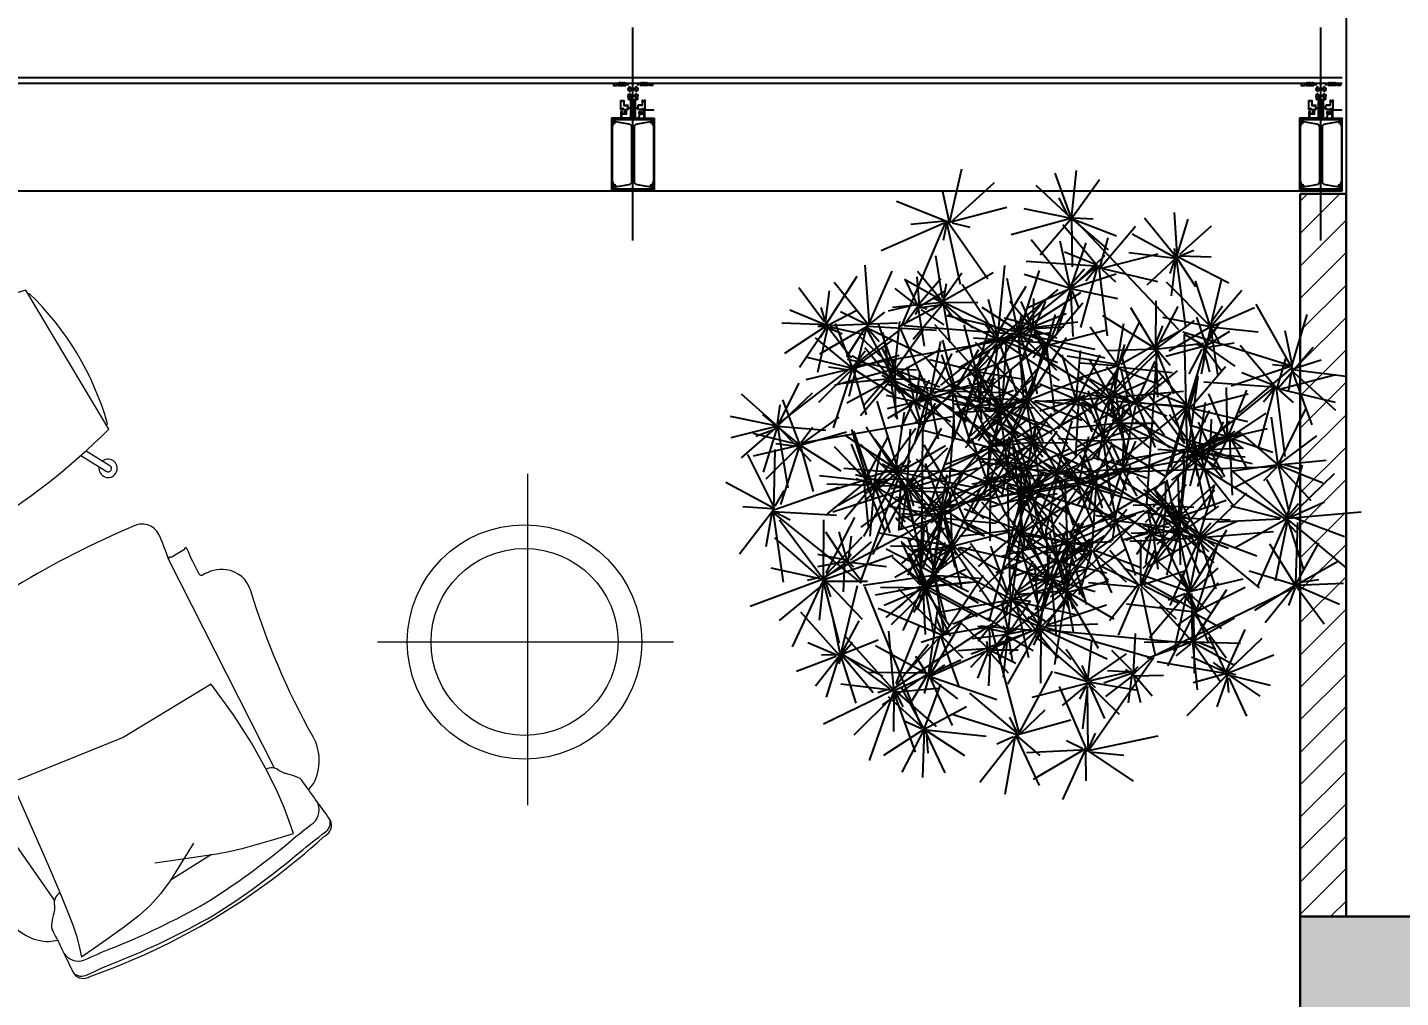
# Model space of a CAD drawing. Header units: metres. Extents: x -6536.4 to -6472.4, y -4878.1 to -4801.3.
# Drawn here: x -6494.467 to -6491.473, y -4822.619 to -4820.503 of the extents above; entities that cross this region are included whole.
import ezdxf

# ---------------------------------------------------------------- set-up
doc = ezdxf.new("R2010")
doc.units = ezdxf.units.M
doc.linetypes.add('ACAD_ISO03W100', pattern=[30, 12, -18])
doc.linetypes.add('CACHE2', pattern=[4.7625, 3.175, -1.5875])
doc.layers.get('DefPoints').update_dxf_attribs({"lineweight": 5, "true_color": 0x7a7a7a})
for name, color, linetype, lineweight in [('$0$A-Murs', 7, 'Continuous', 30), ('A-Murs', 7, 'Continuous', 30), ('A-MURS RIDEAUUX', 150, 'Continuous', 25), ('COTATION', 7, 'Continuous', 13), ('COTE', 1, 'Continuous', 18), ('MEUBLE', 103, 'Continuous', 9), ('MUR', 7, 'Continuous', 35)]:
    doc.layers.add(name, color=color, linetype=linetype, lineweight=lineweight)
doc.styles.add('AUDIT_D_110913140258-15', font='verdana.ttf')
doc.dimstyles.new('ABDOU  1-100', dxfattribs={"dimtxt": 0.3, "dimasz": 0.1, "dimexe": 1.8, "dimexo": 0, "dimgap": 0.05, "dimtad": 1, "dimdec": 0, "dimlfac": 100, "dimrnd": 0.01, "dimzin": 9, "dimdsep": 46, "dimtxsty": 'AUDIT_D_110913140258-15', "dimblk": 'ARCHTICK', "dimcen": 1.5, "dimse1": 1, "dimse2": 1, "dimclrd": 256, "dimclre": 256, "dimclrt": 256, "dimadec": 0, "dimazin": 0, "dimtfac": 10, "dimtdec": 0, "dimtix": 1, "dimtmove": 2, "dimatfit": 3, "dimldrblk": 'ARCHTICK', "dimfxl": 0.2, "dimtolj": 1, "dimlwd": -1, "dimarcsym": 0})
pattern_1 = [(45, (-9.6793684, 18.2487164), (-0.00088388348, 0.00088388348), []), (135, (-9.6793684, 18.2487164), (-0.00265165043, 0.00088388348), [0.003125, -0.001875])]

# ---------------------------------------------------------------- blocks, each defined once
blk = doc.blocks.new('A$C6B611F1D')
at = {"layer": 'COTE', "color": 0, "linetype": 'ByBlock', "lineweight": -2}
for p, q in [((-2.2, 0.6), (-2.2, -1.2)), ((1.5, 0.8), (-2, 0.8)), ((1.6, -1.2), (1.6, 0.6)), ((-2, -1.4), (1.5, -1.4))]:
    blk.add_line(p, q, dxfattribs=at)
for centre, start, end in [((-2, 0.6), 90, 180), ((1.5, 0.6), 0, 90), ((-2, -1.2), 180, 270), ((1.5, -1.2), 270, 0)]:
    blk.add_arc(centre, 0.15, start, end, dxfattribs=at)
blk = doc.blocks.new('*U130')
at = {"color": 0, "linetype": 'ByBlock'}
blk.add_lwpolyline([(0.0445, 0), (-0.0445, 0), (-0.0445, -0.0025, 0.366443), (-0.0424, -0.0049), (-0.009, -0.0105, -0.366443), (-0.0024, -0.0183), (-0.0024, -0.1341, -0.366443), (-0.009, -0.1419), (-0.0424, -0.1475, 0.366443), (-0.0445, -0.1499), (-0.0445, -0.1524), (0.0445, -0.1524), (0.0445, -0.1499, 0.366443), (0.0424, -0.1475), (0.009, -0.1419, -0.366443), (0.0024, -0.1341), (0.0024, -0.0183, -0.366443), (0.009, -0.0105), (0.0424, -0.0049, 0.366443), (0.0445, -0.0025)], format="xyb", close=True, dxfattribs=at)
blk = doc.blocks.new('profil111')
at = {"linetype": 'ByBlock', "lineweight": -2}
h = blk.add_hatch(dxfattribs=at)
h.set_pattern_fill('ANSI38', color=0, scale=0.01, style=0)
h.set_pattern_definition(pattern_1)
h.paths.add_polyline_path([(-0.0303, -0.2358), (-0.0324, -0.2296), (-0.0203, -0.2296), (-0.0175, -0.2358)])
h.paths.add_polyline_path([(-0.0154, -0.2358), (-0.0175, -0.2358), (-0.0203, -0.2296), (-0.0154, -0.2296)])
h.paths.add_polyline_path([(-0.0303, -0.2358), (-0.0326, -0.2358), (-0.0326, -0.2296), (-0.0324, -0.2296)])
h = blk.add_hatch(dxfattribs=at)
h.set_pattern_fill('ANSI38', color=0, scale=0.01, style=0)
h.set_pattern_definition(pattern_1)
h.paths.add_polyline_path([(0.0303, -0.2358), (0.0324, -0.2296), (0.0203, -0.2296), (0.0175, -0.2358)])
h.paths.add_polyline_path([(0.0154, -0.2358), (0.0175, -0.2358), (0.0203, -0.2296), (0.0154, -0.2296)])
h.paths.add_polyline_path([(0.0303, -0.2358), (0.0326, -0.2358), (0.0326, -0.2296), (0.0324, -0.2296)])
at = {"color": 0, "linetype": 'CACHE2', "lineweight": -2}
blk.add_line((0, 0.1089), (0, -0.3559), dxfattribs=at)
at = {"color": 0, "linetype": 'ByBlock', "lineweight": -2}
for p, q in [((-0.0457, 0), (0.0457, 0)), ((-0.0467, -0.1577), (-0.0467, -0.001)), ((-0.0447, -0.004), (-0.0447, -0.1427)), ((-0.0447, -0.004), (-0.0447, -0.0105)), ((-0.0447, -0.0105), (-0.0375, -0.0105)), ((-0.0427, -0.018), (-0.0447, -0.018)), ((0.0437, -0.003), (-0.0436, -0.003)), ((-0.0427, -0.012), (-0.0427, -0.018)), ((-0.0375, -0.012), (-0.0427, -0.012)), ((-0.0375, -0.0105), (-0.0375, -0.012)), ((0.0374, -0.0105), (0.0446, -0.0105)), ((0.0374, -0.012), (0.0374, -0.0105)), ((0.0426, -0.012), (0.0374, -0.012)), ((0.0426, -0.018), (0.0426, -0.012)), ((0.0446, -0.018), (0.0426, -0.018)), ((0.0446, -0.1427), (0.0446, -0.004)), ((0.0446, -0.0105), (0.0446, -0.004)), ((0.0466, -0.001), (0.0466, -0.1575)), ((-0.0447, -0.1427), (-0.0427, -0.1427)), ((-0.0427, -0.1427), (-0.0427, -0.1487)), ((-0.0427, -0.1487), (-0.0375, -0.1487)), ((-0.0375, -0.1487), (-0.0375, -0.1502)), ((0.0374, -0.1502), (0.0374, -0.1487)), ((0.0374, -0.1487), (0.0426, -0.1487)), ((0.0426, -0.1487), (0.0426, -0.1427)), ((0.0426, -0.1427), (0.0446, -0.1427)), ((-0.0052, -0.1577), (-0.0467, -0.1577)), ((-0.0375, -0.1502), (-0.0447, -0.1502)), ((-0.0447, -0.1502), (-0.0447, -0.1552)), ((-0.0445, -0.1554), (0.0444, -0.1554)), ((-0.0265, -0.1774), (-0.0265, -0.1961)), ((-0.0263, -0.1772), (-0.0242, -0.1772)), ((-0.026, -0.1579), (-0.026, -0.1725)), ((-0.0258, -0.1727), (-0.0227, -0.1727)), ((-0.0245, -0.1579), (-0.0245, -0.1665)), ((-0.0245, -0.171), (-0.0245, -0.1684)), ((-0.0142, -0.1667), (-0.0243, -0.1667)), ((-0.0243, -0.1682), (-0.0157, -0.1682)), ((-0.0243, -0.1712), (-0.0227, -0.1712)), ((-0.024, -0.1774), (-0.024, -0.1792)), ((-0.0219, -0.1794), (-0.0238, -0.1794)), ((-0.0225, -0.1714), (-0.0225, -0.1725)), ((-0.0217, -0.1774), (-0.0217, -0.1792)), ((-0.0215, -0.1772), (-0.0112, -0.1772)), ((-0.0175, -0.1725), (-0.0175, -0.1714)), ((-0.0173, -0.1712), (-0.0157, -0.1712)), ((-0.0142, -0.1727), (-0.0173, -0.1727)), ((-0.0155, -0.171), (-0.0155, -0.1684)), ((-0.014, -0.1669), (-0.014, -0.1725)), ((-0.011, -0.1774), (-0.011, -0.1865)), ((-0.005, -0.1579), (-0.005, -0.1935)), ((-0.0026, -0.1579), (-0.0026, -0.1585)), ((-0.0026, -0.1585), (-0.0023, -0.1585)), ((-0.0026, -0.1593), (-0.0026, -0.1601)), ((-0.0023, -0.1593), (-0.0026, -0.1593)), ((-0.0026, -0.1601), (-0.0023, -0.1601)), ((-0.0026, -0.1609), (-0.0026, -0.1617)), ((-0.0023, -0.1609), (-0.0026, -0.1609)), ((-0.0026, -0.1617), (-0.0023, -0.1617)), ((-0.0026, -0.1625), (-0.0026, -0.1633)), ((-0.0023, -0.1625), (-0.0026, -0.1625)), ((-0.0026, -0.1633), (-0.0023, -0.1633)), ((-0.0026, -0.1641), (-0.0026, -0.1649)), ((-0.0023, -0.1641), (-0.0026, -0.1641)), ((-0.0026, -0.1649), (-0.0023, -0.1649)), ((-0.0026, -0.1657), (-0.0026, -0.1665)), ((-0.0023, -0.1657), (-0.0026, -0.1657)), ((-0.0026, -0.1665), (-0.0023, -0.1665)), ((-0.0026, -0.1673), (-0.0026, -0.1681)), ((-0.0023, -0.1673), (-0.0026, -0.1673)), ((-0.0026, -0.1681), (-0.0023, -0.1681)), ((-0.0023, -0.1689), (-0.0026, -0.1689)), ((-0.0026, -0.1689), (-0.0026, -0.1697)), ((-0.0026, -0.1697), (-0.0023, -0.1697)), ((-0.0023, -0.1705), (-0.0026, -0.1705)), ((-0.0026, -0.1705), (-0.0026, -0.1713)), ((-0.0026, -0.1713), (-0.0023, -0.1713)), ((-0.0023, -0.1721), (-0.0026, -0.1721)), ((-0.0026, -0.1721), (-0.0026, -0.1729)), ((-0.0026, -0.1729), (-0.0023, -0.1729)), ((-0.0023, -0.1737), (-0.0026, -0.1737)), ((-0.0026, -0.1737), (-0.0026, -0.174)), ((-0.0026, -0.1761), (-0.0026, -0.1755)), ((-0.0026, -0.1761), (-0.0023, -0.1761)), ((-0.0026, -0.1777), (-0.0026, -0.1769)), ((-0.0026, -0.1769), (-0.0023, -0.1769)), ((-0.0023, -0.1777), (-0.0026, -0.1777)), ((-0.0026, -0.1793), (-0.0026, -0.1785)), ((-0.0026, -0.1785), (-0.0023, -0.1785)), ((-0.0026, -0.1793), (-0.0023, -0.1793)), ((0.0024, -0.1577), (-0.0024, -0.1577)), ((-0.0024, -0.1742), (0.0019, -0.1742)), ((-0.0024, -0.1753), (0.0024, -0.1753)), ((-0.0021, -0.1587), (-0.0021, -0.1591)), ((-0.0021, -0.1603), (-0.0021, -0.1607)), ((-0.0021, -0.1619), (-0.0021, -0.1623)), ((-0.0021, -0.1635), (-0.0021, -0.1639)), ((-0.0021, -0.1651), (-0.0021, -0.1655)), ((-0.0021, -0.1667), (-0.0021, -0.1671)), ((-0.0021, -0.1683), (-0.0021, -0.1687)), ((-0.0021, -0.1699), (-0.0021, -0.1703)), ((-0.0021, -0.1715), (-0.0021, -0.1719)), ((-0.0021, -0.1731), (-0.0021, -0.1735)), ((-0.0021, -0.1767), (-0.0021, -0.1763)), ((-0.0021, -0.1783), (-0.0021, -0.1779)), ((-0.0021, -0.1799), (-0.0021, -0.1795)), ((0.0021, -0.1595), (0.0021, -0.1591)), ((0.0021, -0.1611), (0.0021, -0.1607)), ((0.0021, -0.1627), (0.0021, -0.1623)), ((0.0021, -0.1643), (0.0021, -0.1639)), ((0.0021, -0.1659), (0.0021, -0.1655)), ((0.0021, -0.1675), (0.0021, -0.1671)), ((0.0021, -0.1691), (0.0021, -0.1687)), ((0.0021, -0.1707), (0.0021, -0.1703)), ((0.0021, -0.1723), (0.0021, -0.1719)), ((0.0021, -0.174), (0.0021, -0.1735)), ((0.0021, -0.1771), (0.0021, -0.1767)), ((0.0021, -0.1787), (0.0021, -0.1783)), ((0.0023, -0.1589), (0.0026, -0.1589)), ((0.0026, -0.1597), (0.0023, -0.1597)), ((0.0023, -0.1605), (0.0026, -0.1605)), ((0.0026, -0.1613), (0.0023, -0.1613)), ((0.0023, -0.1621), (0.0026, -0.1621)), ((0.0026, -0.1629), (0.0023, -0.1629)), ((0.0023, -0.1637), (0.0026, -0.1637)), ((0.0026, -0.1645), (0.0023, -0.1645)), ((0.0023, -0.1653), (0.0026, -0.1653)), ((0.0026, -0.1661), (0.0023, -0.1661)), ((0.0023, -0.1669), (0.0026, -0.1669)), ((0.0026, -0.1677), (0.0023, -0.1677)), ((0.0023, -0.1685), (0.0026, -0.1685)), ((0.0026, -0.1693), (0.0023, -0.1693)), ((0.0023, -0.1701), (0.0026, -0.1701)), ((0.0026, -0.1709), (0.0023, -0.1709)), ((0.0023, -0.1717), (0.0026, -0.1717)), ((0.0026, -0.1725), (0.0023, -0.1725)), ((0.0023, -0.1733), (0.0026, -0.1733)), ((0.0026, -0.1765), (0.0023, -0.1765)), ((0.0026, -0.1773), (0.0023, -0.1773)), ((0.0023, -0.1781), (0.0026, -0.1781)), ((0.0026, -0.1789), (0.0023, -0.1789)), ((0.0026, -0.1589), (0.0026, -0.1579)), ((0.0026, -0.1605), (0.0026, -0.1597)), ((0.0026, -0.1621), (0.0026, -0.1613)), ((0.0026, -0.1637), (0.0026, -0.1629)), ((0.0026, -0.1653), (0.0026, -0.1645)), ((0.0026, -0.1669), (0.0026, -0.1661)), ((0.0026, -0.1685), (0.0026, -0.1677)), ((0.0026, -0.1701), (0.0026, -0.1693)), ((0.0026, -0.1717), (0.0026, -0.1709)), ((0.0026, -0.1733), (0.0026, -0.1725)), ((0.0026, -0.1765), (0.0026, -0.1755)), ((0.0026, -0.1781), (0.0026, -0.1773)), ((0.0026, -0.1797), (0.0026, -0.1789)), ((0.005, -0.1935), (0.005, -0.1579)), ((0.005, -0.1579), (0.005, -0.1935)), ((0.0052, -0.1577), (0.0109, -0.1577)), ((0.0052, -0.1577), (0.0464, -0.1577)), ((0.011, -0.1774), (0.011, -0.1865)), ((0.0149, -0.1664), (0.0111, -0.1578)), ((0.0215, -0.1772), (0.0112, -0.1772)), ((0.0138, -0.1669), (0.0138, -0.1727)), ((0.014, -0.1667), (0.0147, -0.1667)), ((0.014, -0.1669), (0.014, -0.1725)), ((0.0243, -0.1667), (0.0142, -0.1667)), ((0.0142, -0.1727), (0.0173, -0.1727)), ((0.0155, -0.171), (0.0155, -0.1684)), ((0.0243, -0.1682), (0.0157, -0.1682)), ((0.0173, -0.1712), (0.0157, -0.1712)), ((0.0175, -0.1725), (0.0175, -0.1714)), ((0.02, -0.1767), (0.02, -0.1755)), ((0.0451, -0.1753), (0.0202, -0.1753)), ((0.0217, -0.1774), (0.0217, -0.1792)), ((0.0219, -0.1794), (0.0238, -0.1794)), ((0.0225, -0.1714), (0.0225, -0.1725)), ((0.0243, -0.1712), (0.0227, -0.1712)), ((0.0227, -0.1727), (0.0258, -0.1727)), ((0.024, -0.1774), (0.024, -0.1792)), ((0.0263, -0.1772), (0.0242, -0.1772)), ((0.0245, -0.1577), (0.0245, -0.1665)), ((0.0245, -0.171), (0.0245, -0.1684)), ((0.026, -0.1577), (0.026, -0.1725)), ((0.0265, -0.1774), (0.0265, -0.1961)), ((0.0446, -0.1502), (0.0374, -0.1502)), ((0.0446, -0.1552), (0.0446, -0.1502)), ((-0.0263, -0.1963), (-0.0242, -0.1963)), ((-0.024, -0.1961), (-0.024, -0.1943)), ((-0.0219, -0.1941), (-0.0238, -0.1941)), ((-0.0217, -0.1943), (-0.0217, -0.1963)), ((-0.0215, -0.1965), (-0.0202, -0.1965)), ((-0.02, -0.1869), (-0.02, -0.186)), ((-0.02, -0.1963), (-0.02, -0.1869)), ((-0.0198, -0.1857), (-0.011, -0.1857)), ((-0.0198, -0.1867), (-0.0112, -0.1867)), ((-0.0107, -0.2039), (-0.0107, -0.2062)), ((-0.0107, -0.2085), (-0.0107, -0.2062)), ((-0.0093, -0.203), (-0.0105, -0.2036)), ((-0.0093, -0.2093), (-0.0105, -0.2088)), ((-0.01, -0.2011), (-0.01, -0.1999)), ((-0.0083, -0.2014), (-0.0097, -0.2014)), ((0.0124, -0.1798), (-0.0095, -0.1798)), ((-0.009, -0.2034), (-0.009, -0.2032)), ((-0.009, -0.209), (-0.009, -0.2091)), ((-0.0083, -0.2037), (-0.0087, -0.2037)), ((-0.0083, -0.2087), (-0.0087, -0.2087)), ((-0.008, -0.2034), (-0.008, -0.2017)), ((-0.008, -0.209), (-0.008, -0.2108)), ((-0.0055, -0.2049), (-0.0055, -0.2006)), ((-0.0055, -0.2075), (-0.0055, -0.21)), ((-0.0052, -0.2052), (0.0021, -0.2058)), ((-0.0052, -0.2072), (0.0021, -0.2066)), ((-0.0048, -0.1937), (-0.0028, -0.1937)), ((-0.0026, -0.1809), (-0.0026, -0.1801)), ((-0.0026, -0.1801), (-0.0023, -0.1801)), ((-0.0023, -0.1809), (-0.0026, -0.1809)), ((-0.0026, -0.1825), (-0.0026, -0.1817)), ((-0.0026, -0.1817), (-0.0023, -0.1817)), ((-0.0026, -0.1825), (-0.0023, -0.1825)), ((-0.0026, -0.1841), (-0.0026, -0.1833)), ((-0.0026, -0.1833), (-0.0023, -0.1833)), ((-0.0023, -0.1841), (-0.0026, -0.1841)), ((-0.0026, -0.1857), (-0.0026, -0.1849)), ((-0.0026, -0.1849), (-0.0023, -0.1849)), ((-0.0026, -0.1857), (-0.0023, -0.1857)), ((-0.0026, -0.1873), (-0.0026, -0.1865)), ((-0.0026, -0.1865), (-0.0023, -0.1865)), ((-0.0023, -0.1873), (-0.0026, -0.1873)), ((-0.0026, -0.1889), (-0.0026, -0.1881)), ((-0.0026, -0.1881), (-0.0023, -0.1881)), ((-0.0026, -0.1889), (-0.0023, -0.1889)), ((-0.0026, -0.1905), (-0.0026, -0.1897)), ((-0.0026, -0.1897), (-0.0023, -0.1897)), ((-0.0023, -0.1905), (-0.0026, -0.1905)), ((-0.0026, -0.1921), (-0.0026, -0.1913)), ((-0.0026, -0.1913), (-0.0023, -0.1913)), ((-0.0026, -0.1921), (-0.0023, -0.1921)), ((-0.0026, -0.1935), (-0.0026, -0.1929)), ((-0.0026, -0.1929), (-0.0023, -0.1929)), ((-0.0021, -0.1815), (-0.0021, -0.1811)), ((-0.0021, -0.1831), (-0.0021, -0.1827)), ((-0.0021, -0.1847), (-0.0021, -0.1843)), ((-0.0021, -0.1863), (-0.0021, -0.1859)), ((-0.0021, -0.1879), (-0.0021, -0.1875)), ((-0.0021, -0.1895), (-0.0021, -0.1891)), ((-0.0021, -0.1911), (-0.0021, -0.1907)), ((-0.0021, -0.1927), (-0.0021, -0.1923)), ((0.0052, -0.2052), (-0.0021, -0.2058)), ((0.0052, -0.2072), (-0.0021, -0.2066)), ((0.0021, -0.1803), (0.0021, -0.1799)), ((0.0021, -0.1819), (0.0021, -0.1815)), ((0.0021, -0.1835), (0.0021, -0.1831)), ((0.0021, -0.1851), (0.0021, -0.1847)), ((0.0021, -0.1867), (0.0021, -0.1863)), ((0.0021, -0.1883), (0.0021, -0.1879)), ((0.0021, -0.1899), (0.0021, -0.1895)), ((0.0021, -0.1915), (0.0021, -0.1911)), ((0.0021, -0.1931), (0.0021, -0.1927)), ((0.0026, -0.1797), (0.0023, -0.1797)), ((0.0026, -0.1805), (0.0023, -0.1805)), ((0.0023, -0.1813), (0.0026, -0.1813)), ((0.0026, -0.1821), (0.0023, -0.1821)), ((0.0026, -0.1829), (0.0023, -0.1829)), ((0.0026, -0.1837), (0.0023, -0.1837)), ((0.0023, -0.1845), (0.0026, -0.1845)), ((0.0026, -0.1853), (0.0023, -0.1853)), ((0.0026, -0.1861), (0.0023, -0.1861)), ((0.0026, -0.1869), (0.0023, -0.1869)), ((0.0023, -0.1877), (0.0026, -0.1877)), ((0.0026, -0.1885), (0.0023, -0.1885)), ((0.0026, -0.1893), (0.0023, -0.1893)), ((0.0026, -0.1901), (0.0023, -0.1901)), ((0.0023, -0.1909), (0.0026, -0.1909)), ((0.0026, -0.1917), (0.0023, -0.1917)), ((0.0026, -0.1925), (0.0023, -0.1925)), ((0.0026, -0.1933), (0.0023, -0.1933)), ((0.0026, -0.1813), (0.0026, -0.1805)), ((0.0026, -0.1829), (0.0026, -0.1821)), ((0.0026, -0.1845), (0.0026, -0.1837)), ((0.0026, -0.1861), (0.0026, -0.1853)), ((0.0026, -0.1877), (0.0026, -0.1869)), ((0.0026, -0.1893), (0.0026, -0.1885)), ((0.0026, -0.1909), (0.0026, -0.1901)), ((0.0026, -0.1925), (0.0026, -0.1917)), ((0.0026, -0.1935), (0.0026, -0.1933)), ((0.0028, -0.1937), (0.0048, -0.1937)), ((0.0055, -0.2049), (0.0055, -0.2006)), ((0.0055, -0.2049), (0.0055, -0.2006)), ((0.0055, -0.2075), (0.0055, -0.21)), ((0.0055, -0.2075), (0.0055, -0.21)), ((0.008, -0.2034), (0.008, -0.2017)), ((0.008, -0.2034), (0.008, -0.2017)), ((0.008, -0.209), (0.008, -0.2108)), ((0.008, -0.209), (0.008, -0.2108)), ((0.0083, -0.2014), (0.0097, -0.2014)), ((0.0083, -0.2014), (0.0097, -0.2014)), ((0.0083, -0.2037), (0.0087, -0.2037)), ((0.0083, -0.2037), (0.0087, -0.2037)), ((0.0083, -0.2087), (0.0087, -0.2087)), ((0.0083, -0.2087), (0.0087, -0.2087)), ((0.009, -0.2034), (0.009, -0.2032)), ((0.009, -0.2034), (0.009, -0.2032)), ((0.009, -0.209), (0.009, -0.2091)), ((0.009, -0.209), (0.009, -0.2091)), ((0.0093, -0.203), (0.0105, -0.2036)), ((0.0093, -0.203), (0.0105, -0.2036)), ((0.0093, -0.2093), (0.0105, -0.2088)), ((0.0093, -0.2093), (0.0105, -0.2088)), ((0.01, -0.2011), (0.01, -0.1999)), ((0.01, -0.2011), (0.01, -0.1999)), ((0.0107, -0.2039), (0.0107, -0.2062)), ((0.0107, -0.2039), (0.0107, -0.2062)), ((0.0107, -0.2085), (0.0107, -0.2062)), ((0.0107, -0.2085), (0.0107, -0.2062)), ((0.0198, -0.1857), (0.011, -0.1857)), ((0.0198, -0.1867), (0.0112, -0.1867)), ((0.02, -0.1869), (0.02, -0.186)), ((0.02, -0.1963), (0.02, -0.1869)), ((0.0215, -0.1965), (0.0202, -0.1965)), ((0.0217, -0.1943), (0.0217, -0.1963)), ((0.0219, -0.1941), (0.0238, -0.1941)), ((0.024, -0.1961), (0.024, -0.1943)), ((0.0263, -0.1963), (0.0242, -0.1963)), ((-0.0326, -0.2296), (-0.0326, -0.2359)), ((-0.0326, -0.2296), (-0.0154, -0.2296)), ((-0.0154, -0.2359), (-0.0154, -0.2296)), ((-0.0109, -0.2359), (-0.0109, -0.2294)), ((-0.0107, -0.2189), (-0.0107, -0.2213)), ((-0.0107, -0.2236), (-0.0107, -0.2213)), ((-0.0093, -0.2181), (-0.0105, -0.2187)), ((-0.0093, -0.2244), (-0.0105, -0.2239)), ((-0.009, -0.2185), (-0.009, -0.2183)), ((-0.009, -0.2241), (-0.009, -0.2242)), ((-0.0083, -0.2188), (-0.0087, -0.2188)), ((-0.0083, -0.2238), (-0.0087, -0.2238)), ((-0.008, -0.2185), (-0.008, -0.2168)), ((-0.008, -0.2241), (-0.008, -0.2259)), ((-0.0078, -0.211), (-0.0065, -0.211)), ((-0.0078, -0.2261), (-0.0065, -0.2261)), ((-0.0077, -0.2165), (-0.0065, -0.2165)), ((-0.0055, -0.22), (-0.0055, -0.2175)), ((-0.0055, -0.22), (-0.0055, -0.2175)), ((-0.0055, -0.2225), (-0.0055, -0.2251)), ((-0.0052, -0.2203), (0.0021, -0.2209)), ((-0.0052, -0.2222), (0.0021, -0.2217)), ((0.0052, -0.2203), (-0.0021, -0.2209)), ((0.0052, -0.2222), (-0.0021, -0.2217)), ((0.0055, -0.22), (0.0055, -0.2175)), ((0.0055, -0.22), (0.0055, -0.2175)), ((0.0055, -0.22), (0.0055, -0.2175)), ((0.0055, -0.22), (0.0055, -0.2175)), ((0.0055, -0.2225), (0.0055, -0.2251)), ((0.0055, -0.2225), (0.0055, -0.2251)), ((0.0078, -0.211), (0.0065, -0.211)), ((0.0078, -0.211), (0.0065, -0.211)), ((0.0077, -0.2165), (0.0065, -0.2165)), ((0.0077, -0.2165), (0.0065, -0.2165)), ((0.0077, -0.2261), (0.0065, -0.2261)), ((0.0078, -0.2261), (0.0065, -0.2261)), ((0.008, -0.2185), (0.008, -0.2168)), ((0.008, -0.2185), (0.008, -0.2168)), ((0.008, -0.2241), (0.008, -0.2258)), ((0.008, -0.2241), (0.008, -0.2259)), ((0.0083, -0.2188), (0.0087, -0.2188)), ((0.0083, -0.2188), (0.0087, -0.2188)), ((0.0083, -0.2238), (0.0087, -0.2238)), ((0.0083, -0.2238), (0.0087, -0.2238)), ((0.009, -0.2185), (0.009, -0.2183)), ((0.009, -0.2185), (0.009, -0.2183)), ((0.009, -0.2241), (0.009, -0.2242)), ((0.009, -0.2241), (0.009, -0.2242)), ((0.0093, -0.2181), (0.0105, -0.2187)), ((0.0093, -0.2181), (0.0105, -0.2187)), ((0.0093, -0.2244), (0.0105, -0.2239)), ((0.0093, -0.2244), (0.0105, -0.2239)), ((0.0107, -0.2189), (0.0107, -0.2213)), ((0.0107, -0.2189), (0.0107, -0.2213)), ((0.0107, -0.2236), (0.0107, -0.2213)), ((0.0107, -0.2236), (0.0107, -0.2213)), ((0.0109, -0.2359), (0.0109, -0.2294)), ((0.0326, -0.2296), (0.0154, -0.2296)), ((0.0154, -0.2359), (0.0154, -0.2296)), ((0.0326, -0.2296), (0.0326, -0.2359))]:
    blk.add_line(p, q, dxfattribs=at)
at = {"color": 0, "linetype": 'ByBlock', "lineweight": -2, "ltscale": 10}
blk.add_lwpolyline([(0.005, -0.1554), (-0.005, -0.1554), (-0.005, -0.1827), (0.005, -0.1827)], close=True, dxfattribs=at)
at = {"color": 0, "linetype": 'ByBlock', "lineweight": -2}
for centre, radius, start, end in [((-0.0457, -0.001), 0.001, 90, 180), ((0.0457, -0.001), 0.001, 0, 90), ((-0.0436, -0.004), 0.001, 90, 180), ((0.0437, -0.004), 0.001, 0, 90), ((-0.0263, -0.1774), 0.0002, 90, 180), ((-0.0258, -0.1725), 0.0002, 180, 270), ((-0.0243, -0.1579), 0.0002, 90, 180), ((-0.0243, -0.1665), 0.0002, 180, 270), ((-0.0243, -0.1684), 0.0002, 90, 180), ((-0.0243, -0.171), 0.0002, 180, 270), ((-0.0242, -0.1774), 0.0002, 0, 90), ((-0.0238, -0.1792), 0.0002, 180, 270), ((-0.0227, -0.1714), 0.0002, 0, 90), ((-0.0227, -0.1725), 0.0002, 270, 0), ((-0.0219, -0.1792), 0.0002, 270, 0), ((-0.0215, -0.1774), 0.0002, 90, 180), ((-0.0173, -0.1714), 0.0002, 90, 180), ((-0.0173, -0.1725), 0.0002, 180, 270), ((-0.0157, -0.1684), 0.0002, 0, 90), ((-0.0157, -0.171), 0.0002, 270, 0), ((-0.0142, -0.1669), 0.0002, 0, 90), ((-0.0142, -0.1725), 0.0002, 270, 0), ((-0.0112, -0.1774), 0.0002, 0, 90), ((-0.0052, -0.1579), 0.0002, 0, 90), ((-0.0024, -0.1579), 0.0002, 90, 180), ((-0.0024, -0.174), 0.0002, 180, 270), ((-0.0024, -0.1755), 0.0002, 90, 180), ((-0.0023, -0.1587), 0.0002, 0, 90), ((-0.0023, -0.1591), 0.0002, 270, 0), ((-0.0023, -0.1603), 0.0002, 0, 90), ((-0.0023, -0.1607), 0.0002, 270, 0), ((-0.0023, -0.1619), 0.0002, 0, 90), ((-0.0023, -0.1623), 0.0002, 270, 0), ((-0.0023, -0.1635), 0.0002, 0, 90), ((-0.0023, -0.1639), 0.0002, 270, 0), ((-0.0023, -0.1651), 0.0002, 0, 90), ((-0.0023, -0.1655), 0.0002, 270, 0), ((-0.0023, -0.1667), 0.0002, 0, 90), ((-0.0023, -0.1671), 0.0002, 270, 0), ((-0.0023, -0.1683), 0.0002, 0, 90), ((-0.0023, -0.1687), 0.0002, 270, 0), ((-0.0023, -0.1699), 0.0002, 0, 90), ((-0.0023, -0.1703), 0.0002, 270, 0), ((-0.0023, -0.1715), 0.0002, 0, 90), ((-0.0023, -0.1719), 0.0002, 270, 0), ((-0.0023, -0.1731), 0.0002, 0, 90), ((-0.0023, -0.1735), 0.0002, 270, 0), ((-0.0023, -0.1763), 0.0002, 0, 90), ((-0.0023, -0.1767), 0.0002, 270, 0), ((-0.0023, -0.1779), 0.0002, 0, 90), ((-0.0023, -0.1783), 0.0002, 270, 0), ((-0.0023, -0.1795), 0.0002, 0, 90), ((0.0019, -0.174), 0.0002, 270, 0), ((0.0023, -0.1591), 0.0002, 90, 180), ((0.0023, -0.1595), 0.0002, 180, 270), ((0.0023, -0.1607), 0.0002, 90, 180), ((0.0023, -0.1611), 0.0002, 180, 270), ((0.0023, -0.1623), 0.0002, 90, 180), ((0.0023, -0.1627), 0.0002, 180, 270), ((0.0023, -0.1639), 0.0002, 90, 180), ((0.0023, -0.1643), 0.0002, 180, 270), ((0.0023, -0.1655), 0.0002, 90, 180), ((0.0023, -0.1659), 0.0002, 180, 270), ((0.0023, -0.1671), 0.0002, 90, 180), ((0.0023, -0.1675), 0.0002, 180, 270), ((0.0023, -0.1687), 0.0002, 90, 180), ((0.0023, -0.1691), 0.0002, 180, 270), ((0.0023, -0.1703), 0.0002, 90, 180), ((0.0023, -0.1707), 0.0002, 180, 270), ((0.0023, -0.1719), 0.0002, 90, 180), ((0.0023, -0.1723), 0.0002, 180, 270), ((0.0023, -0.1735), 0.0002, 90, 180), ((0.0023, -0.1767), 0.0002, 90, 180), ((0.0023, -0.1771), 0.0002, 180, 270), ((0.0023, -0.1783), 0.0002, 90, 180), ((0.0023, -0.1787), 0.0002, 180, 270), ((0.0024, -0.1579), 0.0002, 0, 90), ((0.0024, -0.1755), 0.0002, 0, 90), ((0.0052, -0.1579), 0.0002, 90, 180), ((0.0052, -0.1579), 0.0002, 90, 180), ((0.0109, -0.1579), 0.0002, 23.9625, 90), ((0.0112, -0.1774), 0.0002, 90, 180), ((0.014, -0.1669), 0.0002, 90, 180), ((0.0142, -0.1669), 0.0002, 90, 180), ((0.0142, -0.1725), 0.0002, 180, 270), ((0.0147, -0.1665), 0.0002, 270, 23.9625), ((0.0157, -0.1684), 0.0002, 90, 180), ((0.0157, -0.171), 0.0002, 180, 270), ((0.0173, -0.1714), 0.0002, 0, 90), ((0.0173, -0.1725), 0.0002, 270, 0), ((0.0202, -0.1755), 0.0002, 90, 180), ((0.0215, -0.1774), 0.0002, 0, 90), ((0.0219, -0.1792), 0.0002, 180, 270), ((0.0227, -0.1714), 0.0002, 90, 180), ((0.0227, -0.1725), 0.0002, 180, 270), ((0.0238, -0.1792), 0.0002, 270, 0), ((0.0242, -0.1774), 0.0002, 90, 180), ((0.0243, -0.1665), 0.0002, 270, 0), ((0.0243, -0.1684), 0.0002, 0, 90), ((0.0243, -0.171), 0.0002, 270, 0), ((0.0258, -0.1725), 0.0002, 270, 0), ((0.0263, -0.1774), 0.0002, 0, 90), ((0.0444, -0.1552), 0.0002, 270, 0), ((0.0451, -0.1755), 0.0002, 0, 90), ((0.0464, -0.1575), 0.0002, 270, 0), ((-0.0263, -0.1961), 0.0002, 180, 270), ((-0.0242, -0.1961), 0.0002, 270, 0), ((-0.0238, -0.1943), 0.0002, 90, 180), ((-0.0219, -0.1943), 0.0002, 0, 90), ((-0.0215, -0.1963), 0.0002, 180, 270), ((-0.0202, -0.1963), 0.0002, 270, 0), ((-0.0198, -0.186), 0.0002, 90, 180), ((-0.0198, -0.1869), 0.0002, 90, 180), ((-0.0112, -0.1865), 0.0002, 270, 0), ((-0.0104, -0.2039), 0.0003, 118.0538, 180), ((-0.0104, -0.2085), 0.0003, 180, 241.9462), ((-0.009, -0.1999), 0.001, 131.0402, 180), ((-0.0097, -0.2011), 0.0003, 180, 270), ((-0.0021, -0.2077), 0.0114, 87.0753, 131.2166), ((-0.0092, -0.2032), 0.0002, 0, 118.0538), ((-0.0092, -0.2091), 0.0002, 241.9462, 0), ((-0.0087, -0.2034), 0.0003, 180, 270), ((-0.0087, -0.209), 0.0003, 90, 180), ((-0.0083, -0.2017), 0.0003, 0, 90), ((-0.0083, -0.2034), 0.0003, 270, 0), ((-0.0083, -0.209), 0.0003, 0, 90), ((-0.0059, -0.1996), 0.0008, 140.3872, 276.843), ((-0.0021, -0.2025), 0.0056, 82.9815, 142.3345), ((-0.0058, -0.2006), 0.0003, 0, 96.843), ((-0.0052, -0.2049), 0.0003, 180, 265.4588), ((-0.0052, -0.2075), 0.0003, 94.5412, 180), ((-0.0048, -0.1935), 0.0002, 180, 270), ((-0.0028, -0.1935), 0.0002, 270, 0), ((-0.0021, -0.2062), 0.0004, 97.4777, 262.5223), ((-0.0023, -0.1799), 0.0002, 270, 0), ((-0.0023, -0.1811), 0.0002, 0, 90), ((-0.0023, -0.1815), 0.0002, 270, 0), ((-0.0023, -0.1827), 0.0002, 0, 90), ((-0.0023, -0.1831), 0.0002, 270, 0), ((-0.0023, -0.1843), 0.0002, 0, 90), ((-0.0023, -0.1847), 0.0002, 270, 0), ((-0.0023, -0.1859), 0.0002, 0, 90), ((-0.0023, -0.1863), 0.0002, 270, 0), ((-0.0023, -0.1875), 0.0002, 0, 90), ((-0.0023, -0.1879), 0.0002, 270, 0), ((-0.0023, -0.1891), 0.0002, 0, 90), ((-0.0023, -0.1895), 0.0002, 270, 0), ((-0.0023, -0.1907), 0.0002, 0, 90), ((-0.0023, -0.1911), 0.0002, 270, 0), ((-0.0023, -0.1923), 0.0002, 0, 90), ((-0.0023, -0.1927), 0.0002, 270, 0), ((-0.0015, -0.1966), 0.0003, 291.1235, 94.7745), ((0.0015, -0.1966), 0.0003, 85.2255, 248.8765), ((0.0021, -0.2025), 0.0056, 37.6655, 97.0185), ((0.0021, -0.2077), 0.0114, 48.7834, 92.9247), ((0.0023, -0.1799), 0.0002, 90, 180), ((0.0023, -0.1803), 0.0002, 180, 270), ((0.0023, -0.1815), 0.0002, 90, 180), ((0.0023, -0.1819), 0.0002, 180, 270), ((0.0023, -0.1831), 0.0002, 90, 180), ((0.0023, -0.1835), 0.0002, 180, 270), ((0.0023, -0.1847), 0.0002, 90, 180), ((0.0023, -0.1851), 0.0002, 180, 270), ((0.0023, -0.1863), 0.0002, 90, 180), ((0.0023, -0.1867), 0.0002, 180, 270), ((0.0023, -0.1879), 0.0002, 90, 180), ((0.0023, -0.1883), 0.0002, 180, 270), ((0.0023, -0.1895), 0.0002, 90, 180), ((0.0023, -0.1899), 0.0002, 180, 270), ((0.0023, -0.1911), 0.0002, 90, 180), ((0.0023, -0.1915), 0.0002, 180, 270), ((0.0023, -0.1927), 0.0002, 90, 180), ((0.0023, -0.1931), 0.0002, 180, 270), ((0.0021, -0.2062), 0.0004, 277.4777, 82.5223), ((0.0028, -0.1935), 0.0002, 180, 270), ((0.0048, -0.1935), 0.0002, 270, 0), ((0.0052, -0.2049), 0.0003, 274.5412, 0), ((0.0052, -0.2049), 0.0003, 274.5412, 0), ((0.0052, -0.2075), 0.0003, 0, 85.4588), ((0.0052, -0.2075), 0.0003, 0, 85.4588), ((0.0058, -0.2006), 0.0003, 83.157, 180), ((0.0058, -0.2006), 0.0003, 83.157, 180), ((0.0059, -0.1996), 0.0008, 263.157, 39.6128), ((0.0059, -0.1996), 0.0008, 263.157, 39.6128), ((0.0083, -0.2017), 0.0003, 90, 180), ((0.0083, -0.2017), 0.0003, 90, 180), ((0.0083, -0.2034), 0.0003, 180, 270), ((0.0083, -0.2034), 0.0003, 180, 270), ((0.0083, -0.209), 0.0003, 90, 180), ((0.0083, -0.209), 0.0003, 90, 180), ((0.0087, -0.2034), 0.0003, 270, 0), ((0.0087, -0.2034), 0.0003, 270, 0), ((0.0087, -0.209), 0.0003, 0, 90), ((0.0087, -0.209), 0.0003, 0, 90), ((0.0092, -0.2032), 0.0002, 61.9462, 180), ((0.0092, -0.2032), 0.0002, 61.9462, 180), ((0.0092, -0.2091), 0.0002, 180, 298.0538), ((0.0092, -0.2091), 0.0002, 180, 298.0538), ((0.009, -0.1999), 0.001, 0, 48.9598), ((0.009, -0.1999), 0.001, 0, 48.9598), ((0.0097, -0.2011), 0.0003, 270, 0), ((0.0097, -0.2011), 0.0003, 270, 0), ((0.0104, -0.2039), 0.0003, 0, 61.9462), ((0.0104, -0.2039), 0.0003, 0, 61.9462), ((0.0104, -0.2085), 0.0003, 298.0538, 0), ((0.0104, -0.2085), 0.0003, 298.0538, 0), ((0.0112, -0.1865), 0.0002, 180, 270), ((0.0198, -0.186), 0.0002, 0, 90), ((0.0198, -0.1869), 0.0002, 0, 90), ((0.0202, -0.1963), 0.0002, 180, 270), ((0.0215, -0.1963), 0.0002, 270, 0), ((0.0219, -0.1943), 0.0002, 90, 180), ((0.0238, -0.1943), 0.0002, 0, 90), ((0.0242, -0.1961), 0.0002, 180, 270), ((0.0263, -0.1961), 0.0002, 270, 0), ((-0.0104, -0.2189), 0.0003, 118.0538, 180), ((-0.0104, -0.2236), 0.0003, 180, 241.9462), ((-0.0092, -0.2183), 0.0002, 0, 118.0538), ((-0.0092, -0.2242), 0.0002, 241.9462, 0), ((-0.0087, -0.2185), 0.0003, 180, 270), ((-0.0087, -0.2241), 0.0003, 90, 180), ((-0.0083, -0.2185), 0.0003, 270, 0), ((-0.0083, -0.2241), 0.0003, 0, 90), ((-0.0078, -0.2108), 0.0002, 180, 270), ((-0.0077, -0.2168), 0.0003, 90, 180), ((-0.0078, -0.2259), 0.0002, 180, 270), ((-0.0065, -0.21), 0.001, 270, 0), ((-0.0065, -0.2175), 0.001, 0, 90), ((-0.0065, -0.2251), 0.001, 270, 0), ((-0.0052, -0.22), 0.0003, 180, 265.4588), ((-0.0052, -0.2225), 0.0003, 94.5412, 180), ((-0.0021, -0.2213), 0.0004, 97.4777, 262.5223), ((0.0021, -0.2213), 0.0004, 277.4777, 82.5223), ((0.0052, -0.22), 0.0003, 274.5412, 0), ((0.0052, -0.22), 0.0003, 274.5412, 0), ((0.0052, -0.2225), 0.0003, 0, 85.4588), ((0.0052, -0.2225), 0.0003, 0, 85.4588), ((0.0065, -0.21), 0.001, 180, 270), ((0.0065, -0.21), 0.001, 180, 270), ((0.0065, -0.2175), 0.001, 90, 180), ((0.0065, -0.2175), 0.001, 90, 180), ((0.0065, -0.2251), 0.001, 180, 270), ((0.0065, -0.2251), 0.001, 180, 270), ((0.0077, -0.2168), 0.0003, 0, 90), ((0.0077, -0.2168), 0.0003, 0, 90), ((0.0077, -0.2258), 0.0003, 270, 0), ((0.0078, -0.2108), 0.0002, 270, 0), ((0.0078, -0.2108), 0.0002, 270, 0), ((0.0078, -0.2259), 0.0002, 270, 0), ((0.0083, -0.2185), 0.0003, 180, 270), ((0.0083, -0.2185), 0.0003, 180, 270), ((0.0083, -0.2241), 0.0003, 90, 180), ((0.0083, -0.2241), 0.0003, 90, 180), ((0.0087, -0.2185), 0.0003, 270, 0), ((0.0087, -0.2185), 0.0003, 270, 0), ((0.0087, -0.2241), 0.0003, 0, 90), ((0.0087, -0.2241), 0.0003, 0, 90), ((0.0092, -0.2183), 0.0002, 61.9462, 180), ((0.0092, -0.2183), 0.0002, 61.9462, 180), ((0.0092, -0.2242), 0.0002, 180, 298.0538), ((0.0092, -0.2242), 0.0002, 180, 298.0538), ((0.0104, -0.2189), 0.0003, 0, 61.9462), ((0.0104, -0.2189), 0.0003, 0, 61.9462), ((0.0104, -0.2236), 0.0003, 298.0538, 0), ((0.0104, -0.2236), 0.0003, 298.0538, 0)]:
    blk.add_arc(centre, radius, start, end, dxfattribs=at)
blk.add_blockref('*U130', (0, -0.003), dxfattribs=at)
at = {"color": 0, "linetype": 'ByBlock', "lineweight": -2, "yscale": 0.002, "zscale": 0.002}
for p, xscale in [((-0.0396, -0.2309), -0.002), ((0.0396, -0.2309), 0.002)]:
    blk.add_blockref('A$C6B611F1D', p, dxfattribs=dict(at, xscale=xscale))
blk = doc.blocks.new('z_96')
at = {"color": 86, "linetype": 'Continuous'}
for p, q in [((-279.8, 149.9), (-254.2, 304.5)), ((-277.5, 143.8), (-209, 319.2)), ((-2.3, 183.5), (-55.4, 292.1)), ((0.6, 181.7), (29.5, 299.6)), ((-282.5, 143.4), (-440.4, 263.7)), ((-279.3, 139.9), (-326.8, 270.9)), ((1.7, 182.4), (-92.5, 262.1)), ((3.6, 188.7), (58.7, 265.3)), ((5.7, 184.9), (91.8, 284.8)), ((-276.5, 141.1), (-146.8, 221.3)), ((-9.6, 182.8), (-129.6, 222.9)), ((395.6, 94.6), (438.6, 246.5)), ((-292.1, 134.2), (-430.8, 180.4)), ((-5.7, 186.4), (-99.8, 114.3)), ((-4.6, 181.6), (-86.6, 72.3)), ((-0.6, 184.6), (125.7, 194.4)), ((1.5, 182.8), (69.9, 77.5)), ((9.8, 182.3), (88, 114.6)), ((393.4, 89.6), (354, 209.2)), ((393.4, 89.6), (479.1, 181.8)), ((-280.1, 150.3), (-304, 174)), ((-260.4, 142.3), (-97.9, 156.1)), ((393.4, 89.6), (284.7, 153.1)), ((-283.2, 138.5), (-471.2, 114.9)), ((-279.1, 142.3), (-397.9, 16.9)), ((-285.6, 136.6), (-375, 92.2)), ((-277.6, 139.7), (-313.4, -1.1)), ((-279.1, 135.4), (-307.4, 99.5)), ((-278.4, 130.6), (-221.9, 40)), ((-277.5, 137.2), (-129.1, 19.3)), ((-263.2, 140.3), (-131, 113.5)), ((393.4, 89.6), (514.5, 123.6)), ((393.4, 89.6), (273.9, 50.1)), ((393.4, 89.6), (293.9, 12.5)), ((391.3, 83.5), (363.2, 41.9)), ((393.4, 89.6), (493.5, 13.4)), ((393.4, 89.6), (516.7, 64.5)), ((393.4, 89.6), (442.6, -26.2)), ((409.2, 93.4), (456.4, 89)), ((-74.7, -24.6), (-111.9, 37.5)), ((-71.7, -35.5), (-42.1, 65.4)), ((164.1, -89.9), (142.7, 11.7)), ((163.4, -89), (238.9, 7.6)), ((-237.5, -199.4), (-267, -22)), ((-74, -33), (-152.4, -40.5)), ((-65.2, -32.9), (-135.5, -11.4)), ((-76.2, -35.8), (-103.5, -105.8)), ((-80, -28.7), (-89.9, -20)), ((-72.5, -35.1), (-71.9, -112)), ((-68.1, -28.4), (-55.8, -19.3)), ((159.3, -86.3), (85.5, -28.7)), ((167, -88.4), (276, -24.7)), ((-234, -202.3), (-196.3, -40.6)), ((-75, -39.2), (-157.1, -75.4)), ((-70.4, -41.1), (3.7, -57.1)), ((-69.9, -39.6), (-38.4, -102.6)), ((163.4, -86.5), (137.7, -55.7)), ((168.3, -88.4), (194, -71.5)), ((167.1, -94.6), (37.3, -175)), ((161.1, -92.4), (74, -95.2)), ((163.6, -101.8), (119, -170.9)), ((164.5, -93.4), (157.3, -141.4)), ((160.4, -93), (267.6, -148.2)), ((164.2, -92.2), (234.3, -170.2)), ((165.3, -92), (295.7, -74)), ((166.9, -90.5), (187.1, -100.1)), ((167, -104.1), (188, -212.9)), ((-237.4, -199.3), (-392.1, -169)), ((-246.4, -194), (-283.1, -163.8)), ((-231, -196), (-205.2, -161.9)), ((-242.3, -196.3), (-391.5, -241.3)), ((-242.2, -199.4), (-329.5, -310.3)), ((-241, -201.7), (-259.1, -277.3)), ((-242.2, -201.7), (-47.9, -207.3)), ((-236.2, -200.9), (-139.2, -306.8)), ((-230.8, -205.8), (-146.5, -236))]:
    blk.add_line(p, q, dxfattribs=at)
at = {"color": 251, "linetype": 'Continuous'}
for p, q in [((-4.6, -3.2), (0.8, 176.4)), ((-17.8, -5.6), (-274.7, 141.8)), ((0, 0), (389.1, 84.4)), ((-10.4, -6), (-235.7, -205.3)), ((-16, -6.1), (-74.7, -37.4)), ((-5, -18.9), (163.8, -91.6))]:
    blk.add_line(p, q, dxfattribs=at)
blk = doc.blocks.new('сосна 1')
for p, rotation in [((317.7, 388.3), 121.1570021628385), ((-412.6, 386.5), 205.4822314301707), ((-117.1, 122.3), 55.05972244949476), ((-136.5, 361.1), 177.7388340989747), ((-351.5, 121.7), 257.3134436407499), ((285.8, 9.1), 60.73020616460848), ((-143.1, -5.5), 121.1570021628385), ((-343.1, -101.5), 57.88453704712605), ((234.4, -65.1), 73.86762904044271), ((-274, 161.3), 177.7388340989747), ((173.8, 17), 349.7944254651076), ((326.9, 45.9), 177.7388340989747), ((98.1, -4.6), 177.7388340989747), ((-502.4, -282.3), 279.7984529833926), ((-175.3, -367), 63.19571700542104), ((-48.9, -393.6), 342.5348703671633), ((260.9, -458.6), 13.7229345296671)]:
    blk.add_blockref('z_96', p, dxfattribs=dict(rotation=rotation))
blk = doc.blocks.new('voile01 (5)_5')
at = {"layer": 'A-Murs', "linetype": 'Continuous', "lineweight": 0}
blk.add_hatch(color=7, dxfattribs=at).paths.add_polyline_path([(-0.8332, -0.9028), (-0.5332, -0.6028), (-0.5332, 0.6422), (-0.8332, 0.6422)], flags=0)
at = {"layer": 'A-Murs', "color": 7, "linetype": 'Continuous', "lineweight": 30}
for p, q in [((-0.5332, 0.6422), (-0.8332, 0.6422)), ((-0.8332, 0.6422), (-0.8332, -0.9028))]:
    blk.add_line(p, q, dxfattribs=at)
blk = doc.blocks.new('_ArchTick')
at = {"color": 0, "linetype": 'ByBlock', "const_width": 0.15}
blk.add_lwpolyline([(-0.5, -0.5), (0.5, 0.5)], dxfattribs=at)
blk = doc.blocks.new('*D956')
at = {"layer": 'COTATION', "transparency": 16777216}
blk.add_line((-6525.1449, -4819.6422), (-6491.6002, -4819.6422), dxfattribs=at)
at = {"layer": 'DefPoints', "color": 0, "transparency": 16777216}
for p in [(-6491.6002, -4819.6422), (-6525.1449, -4820.4871), (-6491.6002, -4820.6125, 17228.0263)]:
    blk.add_point(p, dxfattribs=at)
at = {"layer": 'COTATION', "transparency": 16777216, "xscale": 0.1, "yscale": 0.1, "zscale": 0.1, "rotation": 180}
blk.add_blockref('_ArchTick', (-6525.1449, -4819.6422), dxfattribs=at)
at = {"layer": 'COTATION', "transparency": 16777216, "xscale": 0.1, "yscale": 0.1, "zscale": 0.1}
blk.add_blockref('_ArchTick', (-6491.6002, -4819.6422), dxfattribs=at)
at = {"layer": 'COTATION', "transparency": 16777216, "insert": (-6508.3726, -4819.436), "char_height": 0.3, "attachment_point": 5, "style": 'AUDIT_D_110913140258-15'}
blk.add_mtext('\\A1;3354', dxfattribs=at)
blk = doc.blocks.new('*D968')
at = {"layer": 'COTATION', "transparency": 16777216}
blk.add_line((-6489.5276, -4822.4465), (-6489.5276, -4820.6115), dxfattribs=at)
at = {"layer": 'DefPoints', "color": 0, "transparency": 16777216}
for p in [(-6491.5975, -4820.6115, -10), (-6489.5276, -4820.6115), (-6490.1451, -4822.4465, -7.8149)]:
    blk.add_point(p, dxfattribs=at)
at = {"layer": 'COTATION', "transparency": 16777216, "xscale": 0.1, "yscale": 0.1, "zscale": 0.1}
for p, rotation in [((-6489.5276, -4820.6115), 90), ((-6489.5276, -4822.4465), 270)]:
    blk.add_blockref('_ArchTick', p, dxfattribs=dict(at, rotation=rotation))
at = {"layer": 'COTATION', "transparency": 16777216, "insert": (-6489.7344, -4821.529), "char_height": 0.3, "attachment_point": 5, "rotation": 90, "style": 'AUDIT_D_110913140258-15'}
blk.add_mtext('\\A1;183', dxfattribs=at)
blk = doc.blocks.new('A$C0C152E30')
at = {"color": 0, "linetype": 'ByBlock', "lineweight": -2}
for p, q in [((-0.45, 1.0302), (-0.4538, 1.0954)), ((-0.4353, 1.0355), (-0.4389, 1.0962)), ((-0.1885, 0.754), (-0.3699, 1.0569)), ((-0.909, 0.7553), (-0.9647, 0.7894)), ((-0.9207, 0.7448), (-0.9725, 0.7766)), ((-0.789, 0.3943), (-0.9704, 0.6972)), ((-0.2498, 0.696), (-0.1942, 0.6618)), ((-0.2382, 0.7065), (-0.1863, 0.6746)), ((0.725, -0.0665), (0.725, 0.6559)), ((-0.7089, 0.4211), (-0.705, 0.3559)), ((-0.7236, 0.4158), (-0.72, 0.355)), ((0.3971, 0.2895), (1.0427, 0.2895))]:
    blk.add_line(p, q, dxfattribs=at)
at = {"color": 0, "linetype": 'ByBlock', "lineweight": -2, "ltscale": 0.03}
blk.add_lwpolyline([(0.2796, -0.1358, 0.003233), (0.287, -0.1302, 0.406498), (0.292, -0.0953, -0.000001), (0.2636, -0.0562, -0.000003), (0.247, -0.0334, -0.007204), (0.2581, -0.0184, 0.251903), (0.2567, 0.0827, -0.053419), (0.1208, 0.4007, 0.307004), (0.067, 0.4469, 0.170268), (0.0157, 0.4352, -0.502371), (0.009, 0.4365, -0.027921), (-0.0183, 0.4936, 0.906518), (-0.024, 0.4911), (-0.0531, 0.4734, 0.886473), (-0.0586, 0.4703, 0.015111), (-0.0777, 0.5204, 0.434298), (-0.1333, 0.5426, 0.06918), (-0.6286, 0.246, 0.434298), (-0.6353, 0.1865, 0.015111), (-0.6002, 0.1459, 0.886473), (-0.6055, 0.1425), (-0.6348, 0.1253, 0.906518), (-0.6398, 0.1214, -0.027921), (-0.6023, 0.0703, -0.502371), (-0.6043, 0.0638, 0.170268), (-0.6388, 0.0242, 0.307004), (-0.6235, -0.045, -0.053419), (-0.4073, -0.315, 0.251903), (-0.3188, -0.3639, -0.007204), (-0.3003, -0.3612, -0.000003), (-0.2881, -0.3866, -0.000001), (-0.267, -0.4301, 0.406498), (-0.2339, -0.4421, 0.003233), (-0.2255, -0.4383, 0.099527)], format="xyb", close=True, dxfattribs=at)
at = {"color": 0, "linetype": 'ByBlock', "lineweight": -2}
for points in [[(0.1728, 0.0141), (-0.0586, 0.4703)], [(0.0348, 0.1974), (-0.1571, 0.0811)], [(0.2137, -0.1284), (0.2111, -0.1205), (0.2047, -0.1013), (0.1935, -0.0718), (0.1766, -0.0329), (0.1531, 0.0144), (0.1222, 0.0694), (0.0829, 0.1309), (0.0348, 0.1974)], [(-0.3072, -0.2734), (-0.6002, 0.1459)], [(-0.1571, 0.0811), (-0.4004, -0.0172)], [(-0.4004, -0.0172), (-0.3574, -0.1145), (-0.3225, -0.194), (-0.2971, -0.2529), (-0.2793, -0.2958), (-0.2673, -0.3272), (-0.2594, -0.3516), (-0.2536, -0.3736), (-0.2481, -0.3978)], [(-0.0041, -0.1492), (-0.0321, -0.1952), (-0.0551, -0.2311), (-0.076, -0.2598), (-0.0976, -0.2843), (-0.1227, -0.3074), (-0.1543, -0.3321), (-0.1951, -0.3612), (-0.2481, -0.3978)], [(-0.0883, -0.192), (-0.0322, -0.1842), (0.0116, -0.1779), (0.0467, -0.1723), (0.0766, -0.1665), (0.105, -0.16), (0.1353, -0.1518), (0.1712, -0.1413), (0.2137, -0.1284)]]:
    blk.add_lwpolyline(points, dxfattribs=at)
for points in [[(0.247, -0.0334, -0.006956), (0.2359, -0.0175, 0.019532), (0.2301, -0.0096, 0.125305), (0.2274, -0.0076, 0.022534), (0.2098, -0.0011, 0.016462), (0.2038, 0.0006, -0.011585), (0.1953, 0.0029, -0.079222), (0.1833, 0.0087, -0.007109), (0.1814, 0.01, 0.290452), (0.1544, 0.0118, 0.290452)], [(-0.2873, -0.3882, 0.364358), (-0.2415, -0.4039, -0.015143), (-0.1841, -0.3792, 0.035973), (0.0227, -0.2797, 0.035973), (0.208, -0.1444, -0.015143), (0.2569, -0.1054, 0.364358), (0.2646, -0.0577, 17.567185)], [(-0.2659, -0.4321, 0.331708), (-0.2359, -0.4362, -0.017281), (-0.1725, -0.4086, 0.036067), (0.0389, -0.3068, 0.036067), (0.2284, -0.1685, -0.017281), (0.2827, -0.1256, 0.331708), (0.2932, -0.0972)], [(-0.2952, -0.2575, -0.000314), (-0.2956, -0.2576), (-0.2956, -0.2577, 0.301974), (-0.3076, -0.2829, -0.007109), (-0.3074, -0.2852, -0.079222), (-0.3079, -0.2985, -0.011585), (-0.3099, -0.3071, 0.016462), (-0.3113, -0.3132, 0.022534), (-0.3138, -0.3317, 0.125305), (-0.3133, -0.3351, 0.019532), (-0.3091, -0.3439, -0.006956), (-0.3003, -0.3612)]]:
    blk.add_lwpolyline(points, format="xyb", dxfattribs=at)
at = {"color": 0, "linetype": 'ByBlock', "lineweight": -2, "flags": 128}
blk.add_lwpolyline([(0.0352, -0.1741), (-0.0549, -0.2308)], dxfattribs=at)
at = {"color": 0, "linetype": 'ByBlock', "lineweight": -2}
for radius in [0.2556, 0.2039]:
    blk.add_circle((0.7177, 0.2895), radius, dxfattribs=at)
for centre, radius, start, end in [((-0.4464, 1.0958), 0.02, 295.3977, 251.3491), ((-0.4464, 1.0958), 0.0075, 3.3734, 183.3734), ((0.0429, -0.3135), 1.4312, 106.7637, 135.0732), ((0.0429, -0.3135), 1.4212, 106.533, 106.662), ((-0.8032, 0.5916), 0.6359, 15.8378, 45.9991), ((-0.9686, 0.783), 0.02, 350.4878, 306.4391), ((-0.9686, 0.783), 0.0075, 58.4634, 238.4634), ((-1.2018, 1.7647), 1.4312, 286.7637, 315.0732), ((-1.2018, 1.7647), 1.4212, 315.1749, 315.3039), ((0.0429, -0.3135), 1.4212, 135.1749, 135.3039), ((-0.3556, 0.8597), 0.6359, 195.8378, 225.9991), ((-0.1903, 0.6682), 0.02, 170.4878, 126.4391), ((-0.1903, 0.6682), 0.0075, 238.4634, 58.4634), ((-1.2018, 1.7647), 1.4212, 286.533, 286.662), ((-0.7125, 0.3554), 0.02, 115.3977, 71.3491), ((-0.7125, 0.3554), 0.0075, 183.3734, 3.3734), ((-0.7458, 0.0243), 0.1469, 14.987, 15.5967)]:
    blk.add_arc(centre, radius, start, end, dxfattribs=at)

msp = doc.modelspace()

# ---------------------------------------------------------------- hatches: boundary and pattern name
at = {"layer": '$0$A-Murs', "linetype": 'Continuous', "lineweight": 18}
h = msp.add_hatch(dxfattribs=at)
h.set_pattern_fill('_U', color=252, scale=0.05, angle=45, style=0, pattern_type=0)
h.set_pattern_definition([(45, (105.86306, 708.588226), (-0.03535533906, 0.03535533906), [])])
h.paths.add_polyline_path([(-6491.692, -4822.4422), (-6491.592, -4822.4422), (-6491.592, -4820.8662), (-6491.692, -4820.8662)], flags=0)

# ---------------------------------------------------------------- linework, layer by layer
at = {"layer": '$0$A-Murs', "color": 7, "linetype": 'Continuous', "lineweight": 30}
for p, q in [((-6491.592, -4820.8662, 17230.2114), (-6491.692, -4820.8662, 17230.2114)), ((-6491.692, -4820.8662, 17230.2114), (-6491.692, -4822.4422, 17230.2114)), ((-6491.592, -4822.4422, 17230.2114), (-6491.592, -4820.8662, 17230.2114)), ((-6491.692, -4822.4422, 17230.2114), (-6491.592, -4822.4422, 17230.2114))]:
    msp.add_line(p, q, dxfattribs=at)
at = {"layer": 'A-MURS RIDEAUUX', "linetype": 'ACAD_ISO03W100'}
msp.add_line((-6491.592, -4819.8119, 17230.2114), (-6491.592, -4820.8662, 17230.2114), dxfattribs=at)
at = {"layer": 'A-MURS RIDEAUUX', "color": 4, "elevation": 17218.0263}
for points in [[(-6525.1449, -4820.6125), (-6491.6002, -4820.6125)], [(-6525.1449, -4820.6245), (-6491.6002, -4820.6245)]]:
    msp.add_lwpolyline(points, dxfattribs=at)
at = {"layer": 'A-MURS RIDEAUUX', "elevation": 17218.0263}
msp.add_lwpolyline([(-6525.1449, -4820.8598), (-6491.6002, -4820.8598)], dxfattribs=at)

# ---------------------------------------------------------------- block references
at = {"xscale": 0.0008355680133288004, "yscale": 0.0008355680133288004, "zscale": 0.0008355680133288004}
msp.add_blockref('сосна 1', (-6492.2222, -4821.4868, 34458.2376), dxfattribs=at)
msp.add_blockref('сосна 1', (-6492.2222, -4821.4868, 34458.2376), dxfattribs=at)
at = {"layer": 'A-MURS RIDEAUUX', "xscale": -1, "rotation": 180}
for p in [(-6493.1468, -4820.859, 34460.4227), (-6491.6468, -4820.859, 34450.4227), (-6491.6468, -4820.859, 34460.4227)]:
    msp.add_blockref('profil111', p, dxfattribs=at)
at = {"layer": 'MEUBLE'}
msp.add_blockref('A$C0C152E30', (-6494.101, -4822.1329, 34458.2376), dxfattribs=at)
at = {"layer": 'MUR', "xscale": -1, "rotation": 90}
msp.add_blockref('voile01 (5)_5', (-6491.0497, -4823.2754, -37.8149), dxfattribs=at)

# ---------------------------------------------------------------- dimensions: what is measured, and where the dimension line sits
at = {"layer": 'COTATION'}
dim = msp.add_linear_dim(base=(-6491.6002, -4819.6422, 17230.2114), p1=(-6525.1449, -4820.4871, 17230.2114), p2=(-6491.6002, -4820.6125, 34458.2376), dimstyle='ABDOU  1-100', dxfattribs=at)
dim.commit()
dim.dimension.update_dxf_attribs({"geometry": '*D956', "text_midpoint": (-6508.3726, -4819.436, 17230.2114)})
dim = msp.add_linear_dim(base=(-6489.52758, -4820.61154, 17292.46577), p1=(-6490.14512, -4822.44648, 17284.65085), p2=(-6491.59751, -4820.61154, 17282.46577), angle=90, dimstyle='ABDOU  1-100', dxfattribs=at)
dim.commit()
dim.dimension.update_dxf_attribs({"geometry": '*D968', "text_midpoint": (-6489.73443, -4821.52901, 17292.46577)})

doc.saveas('drawing.dxf')
